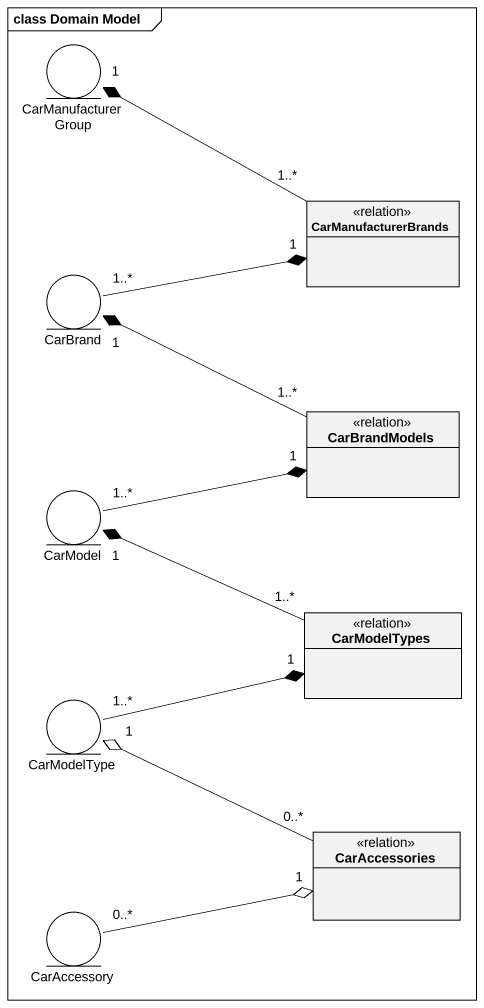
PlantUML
@startuml
mainframe class Domain Model
allowmixing
hide circle
hide empty members
entity CarManufacturerGroup
class CarManufacturerBrands <<relation>>
entity CarBrand
class CarBrandModels <<relation>>
entity CarModel
class CarModelTypes <<relation>>
entity CarModelType
class CarAccessories <<relation>>
entity CarAccessory
CarManufacturerBrands "1..*" -left-* "1" CarManufacturerGroup
CarBrand "1..*" -right-* "1" CarManufacturerBrands
CarBrandModels "1..*" -left-* "1" CarBrand
CarModel "1..*" -right-* "1" CarBrandModels
CarModelTypes "1..*" -left-* "1" CarModel
CarModelType "1..*" -right-* "1" CarModelTypes
CarAccessories "0..*" -left-o "1" CarModelType
CarAccessory "0..*" -right-o "1" CarAccessories
@enduml
